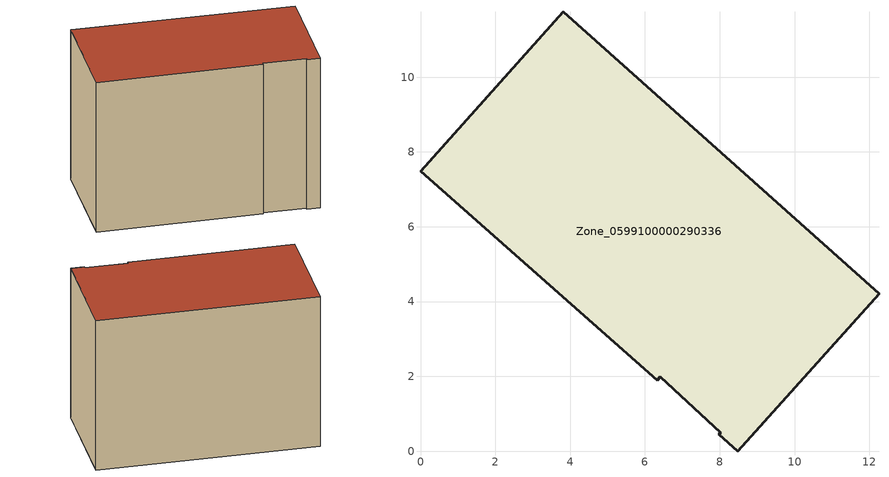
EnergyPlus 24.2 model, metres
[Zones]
Zone_0599100000290336
 floor ground (C_G): 7.98,0.45 8.03,0.49 6.41,1.99 6.33,1.9 0,7.49 3.82,11.75 12.26,4.2 8.49,0 z0
 wall outside (C_F): 8.49,0 12.26,4.2 3.82,11.75 0,7.49 6.33,1.9 6.41,1.99 8.03,0.49 7.98,0.45 8.49,0 z0:8.3
 roof outside (C_R): 8.03,0.49 7.98,0.45 8.49,0 12.26,4.2 3.82,11.75 0,7.49 6.33,1.9 6.41,1.99 z8.3
[BUILDING]
Pand.0599100000290336: North Axis=0; Terrain=City; Loads Convergence Tolerance Value=0.04; Temperature Convergence Tolerance Value=0.4; Solar Distribution=FullExterior; Maximum Number of Warmup Days=25; Minimum Number of Warmup Days=1
[Site:Location]
Rotterdam.The.Hague.AP_ZH_NLD Design_Conditions: Latitude=51.96; Longitude=4.45; Time Zone=1; Elevation=-4.5
[SITE:GROUNDTEMPERATURE:BUILDINGSURFACE]
18, 18, 18, 18, 18, 18, 18, 18, 18, 18, 18, 18
[MATERIAL] Thermal Absorptance=0.9; Solar Absorptance=0.7; Visible Absorptance=0.7
Name | Roughness | Thickness | Conductivity | Density | Specific Heat
G.TI.1946 | MediumSmooth | 0.15 | 1 | 540 | 1210
F.TI.1946 | Rough | 0.3 | 0.857143 | 1920 | 840
R.TI.1946 | MediumRough | 0.2 | 0.1 | 1500 | 1000
[CONSTRUCTION]
C_G: G.TI.1946
C_F: F.TI.1946
C_R: R.TI.1946
[ZONE]
Zone_0599100000290336: Type=1; Multiplier=1; Ceiling Height=Autocalculate; Volume=Autocalculate; Floor Area=autocalculate; Part of Total Floor Area=Yes
[ZONEINFILTRATION:DESIGNFLOWRATE]
Infil_Zone_0599100000290336: Zone or ZoneList or Space or SpaceList=Zone_0599100000290336; Schedule=AlwaysOn; Design Flow Rate Calculation Method=Flow/Area; Flow Rate per Floor Area=0.003; Constant Term Coefficient=1; Temperature Term Coefficient=0; Velocity Term Coefficient=0; Velocity Squared Term Coefficient=0
[HVACTEMPLATE:ZONE:IDEALLOADSAIRSYSTEM]
Zone_0599100000290336: Maximum Heating Supply Air Temperature=50; Minimum Cooling Supply Air Temperature=13; Maximum Heating Supply Air Humidity Ratio=0.0156; Minimum Cooling Supply Air Humidity Ratio=0.0077; Heating Limit=NoLimit; Cooling Limit=NoLimit; Dehumidification Control Type=ConstantSensibleHeatRatio; Cooling Sensible Heat Ratio=0.7; Dehumidification Setpoint=60; Humidification Control Type=None; Humidification Setpoint=30; Outdoor Air Method=None; Outdoor Air Flow Rate per Person=0.00944; Outdoor Air Flow Rate per Zone Floor Area=0; Outdoor Air Flow Rate per Zone=0; Demand Controlled Ventilation Type=None; Outdoor Air Economizer Type=NoEconomizer; Heat Recovery Type=None; Sensible Heat Recovery Effectiveness=0.7; Latent Heat Recovery Effectiveness=0.65
[ZONECONTROL:THERMOSTAT]
ThermostatControl_Zone_0599100000290336: Zone or ZoneList=Zone_0599100000290336; Control Type Schedule=DualSetpointControlType; Control 1=Thermostat_Zone_0599100000290336; Temperature Difference Between Cutout And Setpoint=0
[THERMOSTATSETPOINT:DUALSETPOINT]
Thermostat_Zone_0599100000290336: Heating Setpoint Temperature Schedule=HeatingSetpoint_Zone_0599100000290336; Cooling Setpoint Temperature Schedule=CoolingSetpoint_Zone_0599100000290336
[SCHEDULE:COMPACT]
HeatingSetpoint_Zone_0599100000290336: Through: 12/31, For: AllDays, Until: 24:00, 21
CoolingSetpoint_Zone_0599100000290336: Through: 12/31, For: AllDays, Until: 24:00, 24
DualSetpointControlType: Through: 12/31, For: AllDays, Until: 24:00, 4
AlwaysOn: Through: 12/31, For: AllDays, Until: 24:00, 1
